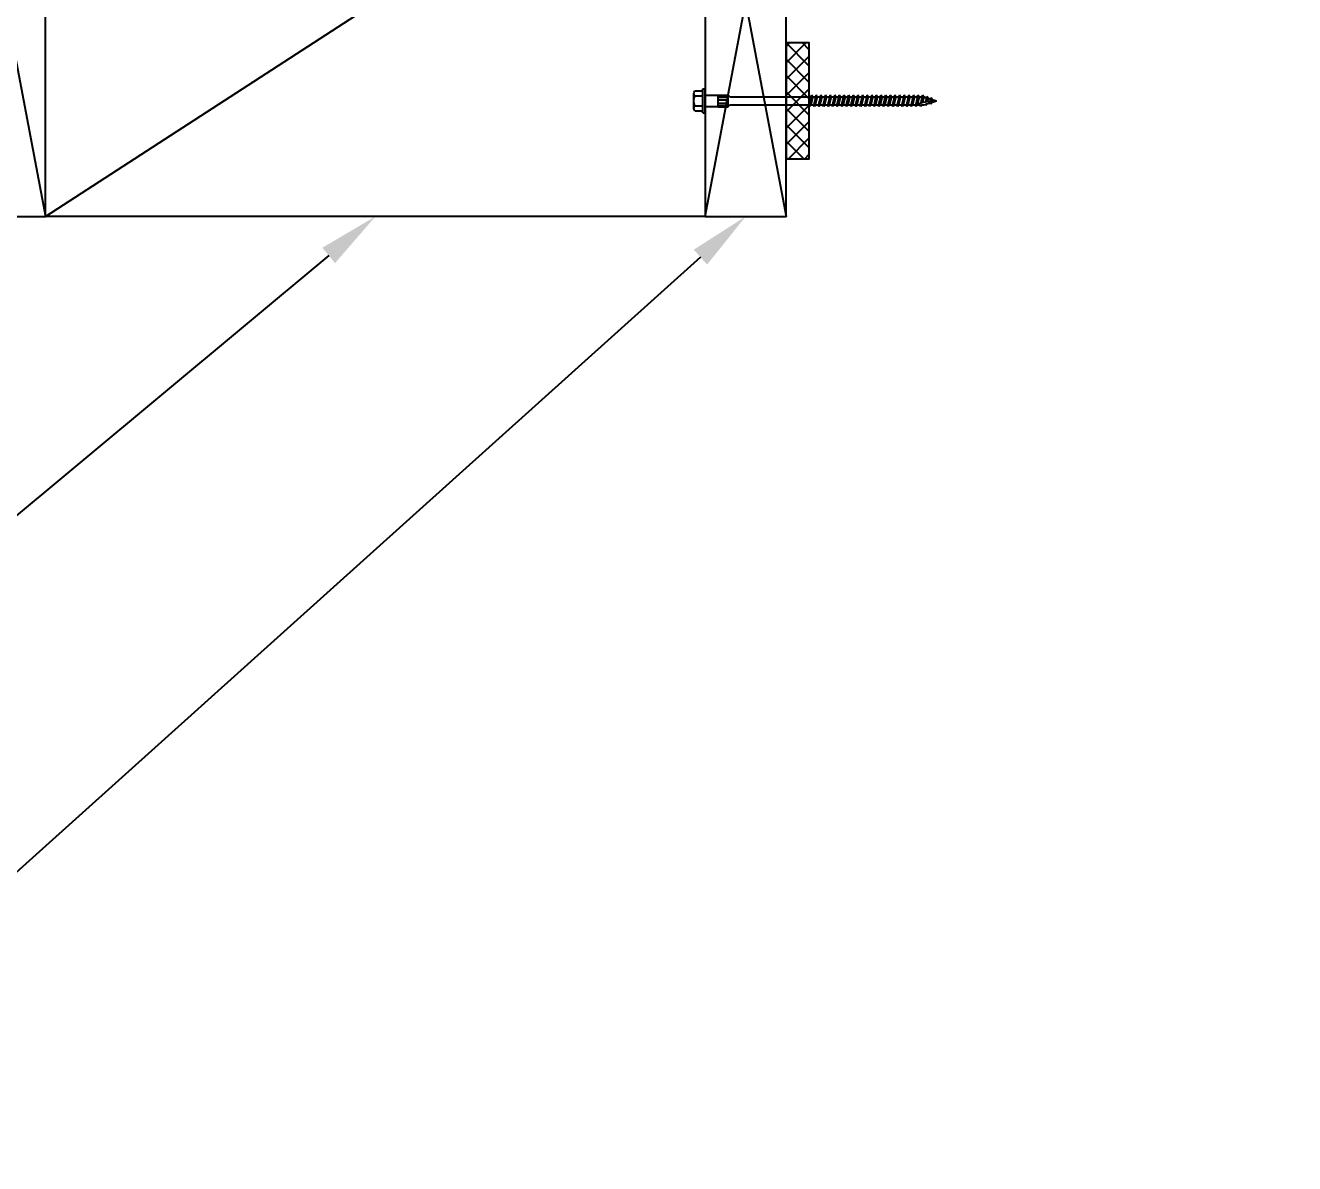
# Model space of a CAD drawing. Header units: inches. Extents: x -2661 to 42767, y -1222 to 9099.
# Drawn here: x 1841.86 to 1869.29, y 1090.43 to 1115.02 of the extents above; entities that cross this region are included whole.
import ezdxf
from ezdxf import colors
from ezdxf.entities.mleader import LeaderData, LeaderLine
from ezdxf.math import Vec2, Vec3

# ---------------------------------------------------------------- set-up
doc = ezdxf.new("R2010")
doc.units = ezdxf.units.IN
doc.header["$LTSCALE"] = 12
doc.header["$MEASUREMENT"] = 0
doc.layers.get('0').update_dxf_attribs({"linetype": 'CONTINUOUS'})
for name, color, linetype in [('S-ANNO-NOTE', 4, 'CONTINUOUS'), ('S-BOLT', 2, 'CONTINUOUS'), ('S-FASTENERS', 2, 'CONTINUOUS'), ('S-SIMPSON', 2, 'CONTINUOUS'), ('S-WOOD', 3, 'CONTINUOUS')]:
    doc.layers.add(name, color=color, linetype=linetype)
doc.styles.add('Arial', font='arial.ttf', dxfattribs={"width": 0.85})

# ---------------------------------------------------------------- blocks, each defined once
blk = doc.blocks.new('*U1149')
blk.add_lwpolyline([(1.75, -9.25), (0, -9.25), (0, 0), (1.75, 0)], close=True)
at = {"layer": 'S-WOOD', "color": 2}
for p, q in [((1.75, -9.25), (0, 0)), ((1.75, 0), (0, -9.25))]:
    blk.add_line(p, q, dxfattribs=at)
blk = doc.blocks.new('*U519')
at = {"color": 0}
blk.add_line((0, 9.25), (14.25, 0), dxfattribs=at)
blk.add_lwpolyline([(0, 9.25), (0, 0), (14.25, 0), (14.25, 9.25)], close=True)
blk = doc.blocks.new('SDS.25X5-f')
at = {"layer": 'S-SIMPSON'}
for p, q in [((0.26, 0.05), (-0.26, 0.05)), ((-0.26, 0.05), (-0.26, 0)), ((0.26, 0), (-0.26, 0)), ((-0.217, 0.224), (-0.217, 0.05)), ((0.162, 0.24), (-0.162, 0.24)), ((-0.108, 0.224), (-0.108, 0.05)), ((0.108, 0.224), (0.108, 0.05)), ((0.217, 0.224), (0.217, 0.05)), ((0.26, 0.05), (0.26, 0)), ((-0.126, -0.286), (-0.126, -0.5)), ((0.126, -0.286), (-0.126, -0.286)), ((0.128, -0.5), (-0.124, -0.5)), ((-0.087, -0.536), (-0.123, -0.5)), ((-0.087, -0.536), (-0.087, -2.291)), ((-0.082, -0.286), (-0.082, -0.5)), ((-0.019, -0.286), (-0.019, -0.5)), ((0.049, -0.286), (0.049, -0.5)), ((0.123, -0.5), (0.087, -0.536)), ((0.087, -0.532), (0.087, -2.25)), ((0.087, -0.532), (0.087, -2.25)), ((0.102, -0.286), (0.102, -0.5)), ((0.126, -0.286), (0.126, -0.5)), ((-0.087, -0.575), (-0.087, -2.291)), ((0.087, -2.182), (0.087, -2.25)), ((0.087, -2.182), (0.087, -2.25)), ((-0.087, -2.225), (-0.087, -2.291)), ((-0.087, -2.225), (-0.087, -2.291)), ((-0.087, -2.225), (-0.087, -2.291))]:
    blk.add_line(p, q, dxfattribs=at)
at = {"layer": 'S-SIMPSON', "color": 1}
for p, q in [((-0.123, -2.3), (0.087, -2.25)), ((-0.123, -2.3), (0.087, -2.25)), ((-0.123, -2.3), (0.087, -2.25)), ((0.123, -2.256), (-0.123, -2.3)), ((0.123, -2.256), (-0.123, -2.3)), ((0.123, -2.256), (-0.123, -2.3)), ((-0.087, -2.325), (-0.123, -2.3)), ((-0.087, -2.325), (-0.123, -2.3)), ((-0.087, -2.325), (-0.123, -2.3)), ((-0.123, -2.4), (0.087, -2.35)), ((-0.123, -2.4), (0.087, -2.35)), ((-0.123, -2.4), (0.087, -2.35)), ((-0.123, -2.4), (0.087, -2.35)), ((0.123, -2.356), (-0.123, -2.4)), ((0.123, -2.356), (-0.123, -2.4)), ((0.123, -2.356), (-0.123, -2.4)), ((0.123, -2.356), (-0.123, -2.4)), ((-0.087, -2.425), (-0.123, -2.4)), ((-0.087, -2.425), (-0.123, -2.4)), ((-0.087, -2.425), (-0.123, -2.4)), ((-0.087, -2.425), (-0.123, -2.4)), ((-0.087, -2.425), (-0.123, -2.4)), ((-0.123, -2.5), (0.087, -2.45)), ((-0.123, -2.5), (0.087, -2.45)), ((-0.123, -2.5), (0.087, -2.45)), ((-0.123, -2.5), (0.087, -2.45)), ((-0.123, -2.5), (0.087, -2.45)), ((-0.123, -2.5), (0.087, -2.45)), ((-0.123, -2.5), (0.087, -2.45)), ((-0.123, -2.5), (0.087, -2.45)), ((0.123, -2.456), (-0.123, -2.5)), ((0.123, -2.456), (-0.123, -2.5)), ((0.123, -2.456), (-0.123, -2.5)), ((0.123, -2.456), (-0.123, -2.5)), ((0.123, -2.456), (-0.123, -2.5)), ((0.123, -2.456), (-0.123, -2.5)), ((0.123, -2.456), (-0.123, -2.5)), ((0.123, -2.456), (-0.123, -2.5)), ((0.123, -2.456), (-0.123, -2.5)), ((-0.087, -2.325), (0.087, -2.282)), ((-0.087, -2.325), (0.087, -2.282)), ((-0.087, -2.325), (0.087, -2.282)), ((-0.087, -2.325), (-0.087, -2.391)), ((-0.087, -2.325), (-0.087, -2.391)), ((-0.087, -2.325), (-0.087, -2.391)), ((-0.087, -2.325), (-0.087, -2.391)), ((-0.087, -2.325), (-0.087, -2.391)), ((-0.087, -2.325), (-0.087, -2.391)), ((-0.087, -2.425), (0.087, -2.382)), ((-0.087, -2.425), (0.087, -2.382)), ((-0.087, -2.425), (0.087, -2.382)), ((-0.087, -2.425), (0.087, -2.382)), ((-0.087, -2.425), (0, -2.403)), ((-0.087, -2.425), (-0.087, -2.491)), ((-0.087, -2.425), (-0.087, -2.491)), ((-0.087, -2.425), (-0.087, -2.491)), ((-0.087, -2.425), (-0.087, -2.491)), ((-0.087, -2.425), (-0.087, -2.491)), ((-0.087, -2.425), (-0.087, -2.491)), ((-0.087, -2.425), (-0.087, -2.491)), ((-0.087, -2.425), (-0.087, -2.491)), ((-0.087, -2.425), (-0.087, -2.491)), ((-0.087, -2.425), (-0.087, -2.491)), ((-0.087, -2.425), (-0.087, -2.491)), ((-0.087, -2.425), (-0.087, -2.491)), ((-0.087, -2.491), (0.087, -2.45)), ((0.087, -2.25), (0.123, -2.256)), ((0.087, -2.25), (0.123, -2.256)), ((0.087, -2.25), (0.123, -2.256)), ((0.087, -2.282), (0.123, -2.256)), ((0.087, -2.282), (0.123, -2.256)), ((0.087, -2.282), (0.123, -2.256)), ((0.087, -2.282), (0.087, -2.35)), ((0.087, -2.282), (0.087, -2.35)), ((0.087, -2.282), (0.087, -2.35)), ((0.087, -2.282), (0.087, -2.35)), ((0.087, -2.282), (0.087, -2.35)), ((0.087, -2.282), (0.087, -2.35)), ((0.087, -2.35), (0.123, -2.356)), ((0.087, -2.35), (0.123, -2.356)), ((0.087, -2.35), (0.123, -2.356)), ((0.087, -2.35), (0.123, -2.356)), ((0.087, -2.382), (0.123, -2.356)), ((0.087, -2.382), (0.123, -2.356)), ((0.087, -2.382), (0.123, -2.356)), ((0.087, -2.382), (0.123, -2.356)), ((0.087, -2.382), (0.087, -2.45)), ((0.087, -2.382), (0.087, -2.45)), ((0.087, -2.382), (0.087, -2.45)), ((0.087, -2.382), (0.087, -2.45)), ((0.087, -2.382), (0.087, -2.45)), ((0.087, -2.382), (0.087, -2.45)), ((0.087, -2.382), (0.087, -2.45)), ((0.087, -2.382), (0.087, -2.45)), ((0.087, -2.382), (0.087, -2.45)), ((0.087, -2.382), (0.087, -2.45)), ((0.087, -2.45), (0.123, -2.456)), ((0.087, -2.45), (0.123, -2.456)), ((0.087, -2.45), (0.123, -2.456)), ((0.087, -2.45), (0.123, -2.456)), ((0.087, -2.45), (0.123, -2.456)), ((0.087, -2.45), (0.123, -2.456)), ((0.087, -2.45), (0.123, -2.456)), ((0.087, -2.45), (0.123, -2.456)), ((0.087, -2.45), (0.123, -2.456)), ((0.087, -2.482), (0.123, -2.456)), ((0.087, -2.482), (0.123, -2.456)), ((0.087, -2.482), (0.123, -2.456)), ((0.087, -2.482), (0.123, -2.456)), ((0.087, -2.482), (0.123, -2.456)), ((0.087, -2.482), (0.123, -2.456)), ((0.087, -2.482), (0.123, -2.456)), ((0.087, -2.482), (0.123, -2.456)), ((0.087, -2.482), (0.123, -2.456)), ((-0.087, -2.525), (-0.123, -2.5)), ((-0.087, -2.525), (-0.123, -2.5)), ((-0.087, -2.525), (-0.123, -2.5)), ((-0.087, -2.525), (-0.123, -2.5)), ((-0.087, -2.525), (-0.123, -2.5)), ((-0.087, -2.525), (-0.123, -2.5)), ((-0.087, -2.525), (-0.123, -2.5)), ((-0.087, -2.525), (-0.123, -2.5)), ((-0.087, -2.525), (-0.123, -2.5)), ((-0.087, -2.525), (-0.123, -2.5)), ((-0.087, -2.525), (-0.123, -2.5)), ((-0.087, -2.525), (-0.123, -2.5)), ((-0.087, -2.525), (-0.123, -2.5)), ((-0.123, -2.6), (0.087, -2.55)), ((-0.123, -2.6), (0.087, -2.55)), ((-0.123, -2.6), (0.087, -2.55)), ((-0.123, -2.6), (0.087, -2.55)), ((-0.123, -2.6), (0.087, -2.55)), ((-0.123, -2.6), (0.087, -2.55)), ((-0.123, -2.6), (0.087, -2.55)), ((-0.123, -2.6), (0.087, -2.55)), ((-0.123, -2.6), (0.087, -2.55)), ((0.123, -2.556), (-0.123, -2.6)), ((0.123, -2.556), (-0.123, -2.6)), ((0.123, -2.556), (-0.123, -2.6)), ((0.123, -2.556), (-0.123, -2.6)), ((0.123, -2.556), (-0.123, -2.6)), ((0.123, -2.556), (-0.123, -2.6)), ((0.123, -2.556), (-0.123, -2.6)), ((0.123, -2.556), (-0.123, -2.6)), ((0.123, -2.556), (-0.123, -2.6)), ((-0.087, -2.625), (-0.123, -2.6)), ((-0.087, -2.625), (-0.123, -2.6)), ((-0.087, -2.625), (-0.123, -2.6)), ((-0.087, -2.625), (-0.123, -2.6)), ((-0.087, -2.625), (-0.123, -2.6)), ((-0.087, -2.625), (-0.123, -2.6)), ((-0.087, -2.625), (-0.123, -2.6)), ((-0.087, -2.625), (-0.123, -2.6)), ((-0.087, -2.625), (-0.123, -2.6)), ((-0.123, -2.7), (0.087, -2.65)), ((-0.123, -2.7), (0.087, -2.65)), ((-0.123, -2.7), (0.087, -2.65)), ((-0.123, -2.7), (0.087, -2.65)), ((-0.123, -2.7), (0.087, -2.65)), ((-0.123, -2.7), (0.087, -2.65)), ((-0.123, -2.7), (0.087, -2.65)), ((-0.123, -2.7), (0.087, -2.65)), ((-0.123, -2.7), (0.087, -2.65)), ((-0.123, -2.7), (0.087, -2.65)), ((-0.123, -2.7), (0.087, -2.65)), ((0.123, -2.656), (-0.123, -2.7)), ((0.123, -2.656), (-0.123, -2.7)), ((0.123, -2.656), (-0.123, -2.7)), ((0.123, -2.656), (-0.123, -2.7)), ((0.123, -2.656), (-0.123, -2.7)), ((0.123, -2.656), (-0.123, -2.7)), ((0.123, -2.656), (-0.123, -2.7)), ((0.123, -2.656), (-0.123, -2.7)), ((0.123, -2.656), (-0.123, -2.7)), ((0.123, -2.656), (-0.123, -2.7)), ((0.123, -2.656), (-0.123, -2.7)), ((-0.087, -2.725), (-0.123, -2.7)), ((-0.087, -2.725), (-0.123, -2.7)), ((-0.087, -2.725), (-0.123, -2.7)), ((-0.087, -2.725), (-0.123, -2.7)), ((-0.087, -2.725), (-0.123, -2.7)), ((-0.087, -2.725), (-0.123, -2.7)), ((-0.087, -2.725), (-0.123, -2.7)), ((-0.087, -2.725), (-0.123, -2.7)), ((-0.087, -2.725), (-0.123, -2.7)), ((-0.087, -2.725), (-0.123, -2.7)), ((-0.087, -2.725), (-0.123, -2.7)), ((-0.087, -2.725), (-0.123, -2.7)), ((-0.087, -2.725), (-0.123, -2.7)), ((-0.087, -2.525), (0.087, -2.482)), ((-0.087, -2.525), (0.087, -2.482)), ((-0.087, -2.525), (0.087, -2.482)), ((-0.087, -2.525), (0.087, -2.482)), ((-0.087, -2.525), (0.087, -2.482)), ((-0.087, -2.525), (0.087, -2.482)), ((-0.087, -2.525), (0.087, -2.482)), ((-0.087, -2.525), (0.087, -2.482)), ((-0.087, -2.525), (0.087, -2.482)), ((-0.087, -2.525), (0.013, -2.5)), ((-0.087, -2.525), (0.013, -2.5)), ((-0.087, -2.525), (0.013, -2.5)), ((-0.087, -2.525), (0, -2.503)), ((-0.087, -2.525), (-0.087, -2.591)), ((-0.087, -2.525), (-0.087, -2.591)), ((-0.087, -2.525), (-0.087, -2.591)), ((-0.087, -2.525), (-0.087, -2.591)), ((-0.087, -2.525), (-0.087, -2.591)), ((-0.087, -2.525), (-0.087, -2.591)), ((-0.087, -2.525), (-0.087, -2.591)), ((-0.087, -2.525), (-0.087, -2.591)), ((-0.087, -2.525), (-0.087, -2.591)), ((-0.087, -2.525), (-0.087, -2.591)), ((-0.087, -2.525), (-0.087, -2.591)), ((-0.087, -2.625), (0.087, -2.582)), ((-0.087, -2.625), (0.087, -2.582)), ((-0.087, -2.625), (0.087, -2.582)), ((-0.087, -2.625), (0.087, -2.582)), ((-0.087, -2.625), (0.087, -2.582)), ((-0.087, -2.625), (0.087, -2.582)), ((-0.087, -2.625), (0.087, -2.582)), ((-0.087, -2.625), (0.087, -2.582)), ((-0.087, -2.625), (0.087, -2.582)), ((-0.087, -2.625), (-0.087, -2.691)), ((-0.087, -2.625), (-0.087, -2.691)), ((-0.087, -2.625), (-0.087, -2.691)), ((-0.087, -2.625), (-0.087, -2.691)), ((-0.087, -2.625), (-0.087, -2.691)), ((-0.087, -2.625), (-0.087, -2.691)), ((-0.087, -2.625), (-0.087, -2.691)), ((-0.087, -2.625), (-0.087, -2.691)), ((-0.087, -2.625), (-0.087, -2.691)), ((-0.087, -2.625), (-0.087, -2.691)), ((-0.087, -2.625), (-0.087, -2.691)), ((-0.087, -2.725), (0.087, -2.682)), ((-0.087, -2.725), (0.087, -2.682)), ((-0.087, -2.725), (0.087, -2.682)), ((-0.087, -2.725), (0.087, -2.682)), ((-0.087, -2.725), (0.087, -2.682)), ((-0.087, -2.725), (0.087, -2.682)), ((-0.087, -2.725), (0.087, -2.682)), ((-0.087, -2.725), (0.087, -2.682)), ((-0.087, -2.725), (0.087, -2.682)), ((-0.087, -2.725), (0.087, -2.682)), ((-0.087, -2.725), (0.087, -2.682)), ((-0.087, -2.725), (0, -2.703)), ((-0.087, -2.725), (0, -2.703)), ((-0.087, -2.725), (-0.087, -2.791)), ((-0.087, -2.725), (-0.087, -2.791)), ((-0.087, -2.725), (-0.087, -2.791)), ((-0.087, -2.725), (-0.087, -2.791)), ((-0.087, -2.725), (-0.087, -2.791)), ((-0.087, -2.725), (-0.087, -2.791)), ((-0.087, -2.725), (-0.087, -2.791)), ((-0.087, -2.725), (-0.087, -2.791)), ((-0.087, -2.725), (-0.087, -2.791)), ((-0.087, -2.725), (-0.087, -2.791)), ((0.087, -2.482), (0.087, -2.55)), ((0.087, -2.482), (0.087, -2.55)), ((0.087, -2.482), (0.087, -2.55)), ((0.087, -2.482), (0.087, -2.55)), ((0.087, -2.482), (0.087, -2.55)), ((0.087, -2.482), (0.087, -2.55)), ((0.087, -2.482), (0.087, -2.55)), ((0.087, -2.482), (0.087, -2.55)), ((0.087, -2.482), (0.087, -2.55)), ((0.087, -2.482), (0.087, -2.55)), ((0.087, -2.482), (0.087, -2.55)), ((0.087, -2.482), (0.087, -2.55)), ((0.087, -2.482), (0.087, -2.55)), ((0.087, -2.55), (0.123, -2.556)), ((0.087, -2.55), (0.123, -2.556)), ((0.087, -2.55), (0.123, -2.556)), ((0.087, -2.55), (0.123, -2.556)), ((0.087, -2.55), (0.123, -2.556)), ((0.087, -2.55), (0.123, -2.556)), ((0.087, -2.55), (0.123, -2.556)), ((0.087, -2.55), (0.123, -2.556)), ((0.087, -2.55), (0.123, -2.556)), ((0.087, -2.582), (0.123, -2.556)), ((0.087, -2.582), (0.123, -2.556)), ((0.087, -2.582), (0.123, -2.556)), ((0.087, -2.582), (0.123, -2.556)), ((0.087, -2.582), (0.123, -2.556)), ((0.087, -2.582), (0.123, -2.556)), ((0.087, -2.582), (0.123, -2.556)), ((0.087, -2.582), (0.123, -2.556)), ((0.087, -2.582), (0.123, -2.556)), ((0.087, -2.582), (0.087, -2.65)), ((0.087, -2.582), (0.087, -2.65)), ((0.087, -2.582), (0.087, -2.65)), ((0.087, -2.582), (0.087, -2.65)), ((0.087, -2.582), (0.087, -2.65)), ((0.087, -2.582), (0.087, -2.65)), ((0.087, -2.582), (0.087, -2.65)), ((0.087, -2.582), (0.087, -2.65)), ((0.087, -2.582), (0.087, -2.65)), ((0.087, -2.582), (0.087, -2.65)), ((0.087, -2.582), (0.087, -2.65)), ((0.087, -2.65), (0.123, -2.656)), ((0.087, -2.65), (0.123, -2.656)), ((0.087, -2.65), (0.123, -2.656)), ((0.087, -2.65), (0.123, -2.656)), ((0.087, -2.65), (0.123, -2.656)), ((0.087, -2.65), (0.123, -2.656)), ((0.087, -2.65), (0.123, -2.656)), ((0.087, -2.65), (0.123, -2.656)), ((0.087, -2.65), (0.123, -2.656)), ((0.087, -2.65), (0.123, -2.656)), ((0.087, -2.65), (0.123, -2.656)), ((0.087, -2.682), (0.123, -2.656)), ((0.087, -2.682), (0.123, -2.656)), ((0.087, -2.682), (0.123, -2.656)), ((0.087, -2.682), (0.123, -2.656)), ((0.087, -2.682), (0.123, -2.656)), ((0.087, -2.682), (0.123, -2.656)), ((0.087, -2.682), (0.123, -2.656)), ((0.087, -2.682), (0.123, -2.656)), ((0.087, -2.682), (0.123, -2.656)), ((0.087, -2.682), (0.123, -2.656)), ((0.087, -2.682), (0.123, -2.656)), ((0.087, -2.682), (0.087, -2.75)), ((0.087, -2.682), (0.087, -2.75)), ((0.087, -2.682), (0.087, -2.75)), ((0.087, -2.682), (0.087, -2.75)), ((0.087, -2.682), (0.087, -2.75)), ((0.087, -2.682), (0.087, -2.75)), ((0.087, -2.682), (0.087, -2.75)), ((0.087, -2.682), (0.087, -2.75)), ((-0.123, -2.8), (0.087, -2.75)), ((-0.123, -2.8), (0.087, -2.75)), ((-0.123, -2.8), (0.087, -2.75)), ((-0.123, -2.8), (0.087, -2.75)), ((-0.123, -2.8), (0.087, -2.75)), ((-0.123, -2.8), (0.087, -2.75)), ((-0.123, -2.8), (0.087, -2.75)), ((-0.123, -2.8), (0.087, -2.75)), ((0.123, -2.756), (-0.123, -2.8)), ((0.123, -2.756), (-0.123, -2.8)), ((0.123, -2.756), (-0.123, -2.8)), ((0.123, -2.756), (-0.123, -2.8)), ((0.123, -2.756), (-0.123, -2.8)), ((0.123, -2.756), (-0.123, -2.8)), ((0.123, -2.756), (-0.123, -2.8)), ((0.123, -2.756), (-0.123, -2.8)), ((0.123, -2.756), (-0.123, -2.8)), ((-0.087, -2.825), (-0.123, -2.8)), ((-0.087, -2.825), (-0.123, -2.8)), ((-0.087, -2.825), (-0.123, -2.8)), ((-0.087, -2.825), (-0.123, -2.8)), ((-0.087, -2.825), (-0.123, -2.8)), ((-0.087, -2.825), (-0.123, -2.8)), ((-0.087, -2.825), (-0.123, -2.8)), ((-0.087, -2.825), (-0.123, -2.8)), ((-0.087, -2.825), (-0.123, -2.8)), ((-0.087, -2.825), (-0.123, -2.8)), ((-0.123, -2.9), (0.087, -2.85)), ((-0.123, -2.9), (0.087, -2.85)), ((-0.123, -2.9), (0.087, -2.85)), ((-0.123, -2.9), (0.087, -2.85)), ((-0.123, -2.9), (0.087, -2.85)), ((-0.123, -2.9), (0.087, -2.85)), ((0.123, -2.856), (-0.123, -2.9)), ((0.123, -2.856), (-0.123, -2.9)), ((0.123, -2.856), (-0.123, -2.9)), ((0.123, -2.856), (-0.123, -2.9)), ((0.123, -2.856), (-0.123, -2.9)), ((0.123, -2.856), (-0.123, -2.9)), ((-0.087, -2.925), (-0.123, -2.9)), ((-0.087, -2.925), (-0.123, -2.9)), ((-0.087, -2.925), (-0.123, -2.9)), ((-0.087, -2.925), (-0.123, -2.9)), ((-0.087, -2.925), (-0.123, -2.9)), ((-0.087, -2.925), (-0.123, -2.9)), ((-0.123, -3), (0.087, -2.95)), ((-0.123, -3), (0.087, -2.95)), ((-0.123, -3), (0.087, -2.95)), ((-0.123, -3), (0.087, -2.95)), ((-0.123, -3), (0.087, -2.95)), ((-0.123, -3), (0.087, -2.95)), ((-0.123, -3), (0.087, -2.95)), ((0.123, -2.956), (-0.123, -3)), ((0.123, -2.956), (-0.123, -3)), ((0.123, -2.956), (-0.123, -3)), ((0.123, -2.956), (-0.123, -3)), ((0.123, -2.956), (-0.123, -3)), ((0.123, -2.956), (-0.123, -3)), ((0.123, -2.956), (-0.123, -3)), ((-0.087, -3.025), (-0.123, -3)), ((-0.087, -3.025), (-0.123, -3)), ((-0.087, -3.025), (-0.123, -3)), ((-0.087, -3.025), (-0.123, -3)), ((-0.087, -3.025), (-0.123, -3)), ((-0.087, -3.025), (-0.123, -3)), ((-0.087, -3.025), (-0.123, -3)), ((-0.087, -3.025), (-0.123, -3)), ((-0.087, -2.791), (0.087, -2.75)), ((-0.087, -2.825), (0.087, -2.782)), ((-0.087, -2.825), (0.087, -2.782)), ((-0.087, -2.825), (0.087, -2.782)), ((-0.087, -2.825), (0.087, -2.782)), ((-0.087, -2.825), (0.087, -2.782)), ((-0.087, -2.825), (0.087, -2.782)), ((-0.087, -2.825), (0.087, -2.782)), ((-0.087, -2.825), (0.087, -2.782)), ((-0.087, -2.825), (0.087, -2.782)), ((-0.087, -2.825), (0, -2.803)), ((-0.087, -2.825), (-0.087, -2.891)), ((-0.087, -2.825), (-0.087, -2.891)), ((-0.087, -2.825), (-0.087, -2.891)), ((-0.087, -2.825), (-0.087, -2.891)), ((-0.087, -2.825), (-0.087, -2.891)), ((-0.087, -2.825), (-0.087, -2.891)), ((-0.087, -2.825), (-0.087, -2.891)), ((-0.087, -2.825), (-0.087, -2.891)), ((-0.087, -2.925), (0.087, -2.882)), ((-0.087, -2.925), (0.087, -2.882)), ((-0.087, -2.925), (0.087, -2.882)), ((-0.087, -2.925), (0.087, -2.882)), ((-0.087, -2.925), (0.087, -2.882)), ((-0.087, -2.925), (0.087, -2.882)), ((-0.087, -2.925), (-0.087, -2.991)), ((-0.087, -2.925), (-0.087, -2.991)), ((-0.087, -2.925), (-0.087, -2.991)), ((-0.087, -2.925), (-0.087, -2.991)), ((-0.087, -2.925), (-0.087, -2.991)), ((-0.087, -2.925), (-0.087, -2.991)), ((-0.087, -2.925), (-0.087, -2.991)), ((-0.087, -3.025), (0.087, -2.982)), ((-0.087, -3.025), (0.087, -2.982)), ((-0.087, -3.025), (0.087, -2.982)), ((-0.087, -3.025), (0.087, -2.982)), ((-0.087, -3.025), (0.087, -2.982)), ((-0.087, -3.025), (0.087, -2.982)), ((-0.087, -3.025), (0.087, -2.982)), ((-0.087, -3.025), (0, -3.003)), ((0.087, -2.75), (0.123, -2.756)), ((0.087, -2.75), (0.123, -2.756)), ((0.087, -2.75), (0.123, -2.756)), ((0.087, -2.75), (0.123, -2.756)), ((0.087, -2.75), (0.123, -2.756)), ((0.087, -2.75), (0.123, -2.756)), ((0.087, -2.75), (0.123, -2.756)), ((0.087, -2.75), (0.123, -2.756)), ((0.087, -2.75), (0.123, -2.756)), ((0.087, -2.782), (0.123, -2.756)), ((0.087, -2.782), (0.123, -2.756)), ((0.087, -2.782), (0.123, -2.756)), ((0.087, -2.782), (0.123, -2.756)), ((0.087, -2.782), (0.123, -2.756)), ((0.087, -2.782), (0.123, -2.756)), ((0.087, -2.782), (0.123, -2.756)), ((0.087, -2.782), (0.123, -2.756)), ((0.087, -2.782), (0.123, -2.756)), ((0.087, -2.782), (0.087, -2.85)), ((0.087, -2.782), (0.087, -2.85)), ((0.087, -2.782), (0.087, -2.85)), ((0.087, -2.782), (0.087, -2.85)), ((0.087, -2.782), (0.087, -2.85)), ((0.087, -2.782), (0.087, -2.85)), ((0.087, -2.782), (0.087, -2.85)), ((0.087, -2.782), (0.087, -2.85)), ((0.087, -2.782), (0.087, -2.85)), ((0.087, -2.85), (0.123, -2.856)), ((0.087, -2.85), (0.123, -2.856)), ((0.087, -2.85), (0.123, -2.856)), ((0.087, -2.85), (0.123, -2.856)), ((0.087, -2.85), (0.123, -2.856)), ((0.087, -2.85), (0.123, -2.856)), ((0.087, -2.882), (0.123, -2.856)), ((0.087, -2.882), (0.123, -2.856)), ((0.087, -2.882), (0.123, -2.856)), ((0.087, -2.882), (0.123, -2.856)), ((0.087, -2.882), (0.123, -2.856)), ((0.087, -2.882), (0.123, -2.856)), ((0.087, -2.882), (0.087, -2.95)), ((0.087, -2.882), (0.087, -2.95)), ((0.087, -2.882), (0.087, -2.95)), ((0.087, -2.882), (0.087, -2.95)), ((0.087, -2.882), (0.087, -2.95)), ((0.087, -2.882), (0.087, -2.95)), ((0.087, -2.882), (0.087, -2.95)), ((0.087, -2.95), (0.123, -2.956)), ((0.087, -2.95), (0.123, -2.956)), ((0.087, -2.95), (0.123, -2.956)), ((0.087, -2.95), (0.123, -2.956)), ((0.087, -2.95), (0.123, -2.956)), ((0.087, -2.95), (0.123, -2.956)), ((0.087, -2.95), (0.123, -2.956)), ((0.087, -2.982), (0.123, -2.956)), ((0.087, -2.982), (0.123, -2.956)), ((0.087, -2.982), (0.123, -2.956)), ((0.087, -2.982), (0.123, -2.956)), ((0.087, -2.982), (0.123, -2.956)), ((0.087, -2.982), (0.123, -2.956)), ((0.087, -2.982), (0.123, -2.956)), ((0.087, -2.982), (0.087, -3.05)), ((0.087, -2.982), (0.087, -3.05)), ((0.087, -2.982), (0.087, -3.05)), ((0.087, -2.982), (0.087, -3.05)), ((0.087, -2.982), (0.087, -3.05)), ((0.087, -2.982), (0.087, -3.05)), ((0.087, -2.982), (0.087, -3.05)), ((0.087, -2.982), (0.087, -3.05)), ((0.087, -2.982), (0.087, -3.05)), ((0.087, -2.982), (0.087, -3.05)), ((0.087, -2.982), (0.087, -3.05)), ((0.087, -2.982), (0.087, -3.05)), ((0.087, -2.982), (0.087, -3.05)), ((0.087, -2.982), (0.087, -3.05)), ((-0.123, -3.1), (0.087, -3.05)), ((-0.123, -3.1), (0.087, -3.05)), ((-0.123, -3.1), (0.087, -3.05)), ((-0.123, -3.1), (0.087, -3.05)), ((-0.123, -3.1), (0.087, -3.05)), ((-0.123, -3.1), (0.087, -3.05)), ((0.123, -3.056), (-0.123, -3.1)), ((0.123, -3.056), (-0.123, -3.1)), ((0.123, -3.056), (-0.123, -3.1)), ((0.123, -3.056), (-0.123, -3.1)), ((0.123, -3.056), (-0.123, -3.1)), ((0.123, -3.056), (-0.123, -3.1)), ((-0.087, -3.125), (-0.123, -3.1)), ((-0.087, -3.125), (-0.123, -3.1)), ((-0.087, -3.125), (-0.123, -3.1)), ((-0.087, -3.125), (-0.123, -3.1)), ((-0.087, -3.125), (-0.123, -3.1)), ((-0.087, -3.125), (-0.123, -3.1)), ((-0.087, -3.125), (-0.123, -3.1)), ((-0.123, -3.2), (0.087, -3.15)), ((-0.123, -3.2), (0.087, -3.15)), ((-0.123, -3.2), (0.087, -3.15)), ((0.123, -3.156), (-0.123, -3.2)), ((0.123, -3.156), (-0.123, -3.2)), ((0.123, -3.156), (-0.123, -3.2)), ((-0.087, -3.225), (-0.123, -3.2)), ((-0.087, -3.225), (-0.123, -3.2)), ((-0.087, -3.225), (-0.123, -3.2)), ((-0.123, -3.3), (0.087, -3.25)), ((-0.123, -3.3), (0.087, -3.25)), ((-0.123, -3.3), (0.087, -3.25)), ((0.123, -3.256), (-0.123, -3.3)), ((0.123, -3.256), (-0.123, -3.3)), ((0.123, -3.256), (-0.123, -3.3)), ((-0.087, -3.025), (-0.087, -3.091)), ((-0.087, -3.025), (-0.087, -3.091)), ((-0.087, -3.025), (-0.087, -3.091)), ((-0.087, -3.025), (-0.087, -3.091)), ((-0.087, -3.025), (-0.087, -3.091)), ((-0.087, -3.025), (-0.087, -3.091)), ((-0.087, -3.025), (-0.087, -3.091)), ((-0.087, -3.025), (-0.087, -3.091)), ((-0.087, -3.125), (0.087, -3.082)), ((-0.087, -3.125), (0.087, -3.082)), ((-0.087, -3.125), (0.087, -3.082)), ((-0.087, -3.125), (0.087, -3.082)), ((-0.087, -3.125), (0.087, -3.082)), ((-0.087, -3.125), (0.087, -3.082)), ((-0.087, -3.125), (0, -3.103)), ((-0.087, -3.125), (-0.087, -3.191)), ((-0.087, -3.125), (-0.087, -3.191)), ((-0.087, -3.125), (-0.087, -3.191)), ((-0.087, -3.125), (-0.087, -3.191)), ((-0.087, -3.125), (-0.087, -3.191)), ((-0.087, -3.125), (-0.087, -3.191)), ((-0.087, -3.125), (-0.087, -3.191)), ((-0.087, -3.225), (0.087, -3.182)), ((-0.087, -3.225), (0.087, -3.182)), ((-0.087, -3.225), (0.087, -3.182)), ((-0.087, -3.225), (-0.087, -3.291)), ((-0.087, -3.225), (-0.087, -3.291)), ((-0.087, -3.225), (-0.087, -3.291)), ((-0.087, -3.225), (-0.087, -3.291)), ((-0.087, -3.225), (-0.087, -3.291)), ((-0.087, -3.325), (0.087, -3.282)), ((-0.087, -3.325), (0.087, -3.282)), ((-0.087, -3.325), (0.087, -3.282)), ((0.087, -3.05), (0.123, -3.056)), ((0.087, -3.05), (0.123, -3.056)), ((0.087, -3.05), (0.123, -3.056)), ((0.087, -3.05), (0.123, -3.056)), ((0.087, -3.05), (0.123, -3.056)), ((0.087, -3.05), (0.123, -3.056)), ((0.087, -3.082), (0.123, -3.056)), ((0.087, -3.082), (0.123, -3.056)), ((0.087, -3.082), (0.123, -3.056)), ((0.087, -3.082), (0.123, -3.056)), ((0.087, -3.082), (0.123, -3.056)), ((0.087, -3.082), (0.123, -3.056)), ((0.087, -3.082), (0.087, -3.15)), ((0.087, -3.082), (0.087, -3.15)), ((0.087, -3.082), (0.087, -3.15)), ((0.087, -3.082), (0.087, -3.15)), ((0.087, -3.082), (0.087, -3.15)), ((0.087, -3.082), (0.087, -3.15)), ((0.087, -3.082), (0.087, -3.15)), ((0.087, -3.15), (0.123, -3.156)), ((0.087, -3.15), (0.123, -3.156)), ((0.087, -3.15), (0.123, -3.156)), ((0.087, -3.182), (0.123, -3.156)), ((0.087, -3.182), (0.123, -3.156)), ((0.087, -3.182), (0.123, -3.156)), ((0.087, -3.182), (0.087, -3.25)), ((0.087, -3.182), (0.087, -3.25)), ((0.087, -3.182), (0.087, -3.25)), ((0.087, -3.182), (0.087, -3.25)), ((0.087, -3.182), (0.087, -3.25)), ((0.087, -3.25), (0.123, -3.256)), ((0.087, -3.25), (0.123, -3.256)), ((0.087, -3.25), (0.123, -3.256)), ((0.087, -3.282), (0.123, -3.256)), ((0.087, -3.282), (0.123, -3.256)), ((0.087, -3.282), (0.123, -3.256)), ((0.087, -3.282), (0.087, -3.35)), ((0.087, -3.282), (0.087, -3.35)), ((0.087, -3.282), (0.087, -3.35)), ((0.087, -3.282), (0.087, -3.35)), ((0.087, -3.282), (0.087, -3.35)), ((0.087, -3.282), (0.087, -3.35)), ((0.087, -3.282), (0.087, -3.35)), ((0.087, -3.282), (0.087, -3.35)), ((-0.087, -3.325), (-0.123, -3.3)), ((-0.087, -3.325), (-0.123, -3.3)), ((-0.087, -3.325), (-0.123, -3.3)), ((-0.123, -3.4), (0.087, -3.35)), ((-0.123, -3.4), (0.087, -3.35)), ((-0.123, -3.4), (0.087, -3.35)), ((-0.123, -3.4), (0.087, -3.35)), ((0.123, -3.356), (-0.123, -3.4)), ((0.123, -3.356), (-0.123, -3.4)), ((0.123, -3.356), (-0.123, -3.4)), ((0.123, -3.356), (-0.123, -3.4)), ((-0.087, -3.425), (-0.123, -3.4)), ((-0.087, -3.425), (-0.123, -3.4)), ((-0.087, -3.425), (-0.123, -3.4)), ((-0.087, -3.425), (-0.123, -3.4)), ((-0.123, -3.5), (0.087, -3.45)), ((-0.123, -3.5), (0.087, -3.45)), ((-0.123, -3.5), (0.087, -3.45)), ((-0.123, -3.5), (0.087, -3.45)), ((0.123, -3.456), (-0.123, -3.5)), ((0.123, -3.456), (-0.123, -3.5)), ((0.123, -3.456), (-0.123, -3.5)), ((0.123, -3.456), (-0.123, -3.5)), ((-0.087, -3.525), (-0.123, -3.5)), ((-0.087, -3.525), (-0.123, -3.5)), ((-0.087, -3.525), (-0.123, -3.5)), ((-0.087, -3.525), (-0.123, -3.5)), ((-0.087, -3.525), (-0.123, -3.5)), ((-0.123, -3.6), (0.087, -3.55)), ((-0.123, -3.6), (0.087, -3.55)), ((-0.123, -3.6), (0.087, -3.55)), ((-0.123, -3.6), (0.087, -3.55)), ((0.123, -3.556), (-0.123, -3.6)), ((0.123, -3.556), (-0.123, -3.6)), ((0.123, -3.556), (-0.123, -3.6)), ((0.123, -3.556), (-0.123, -3.6)), ((-0.087, -3.325), (-0.087, -3.391)), ((-0.087, -3.325), (-0.087, -3.391)), ((-0.087, -3.325), (-0.087, -3.391)), ((-0.087, -3.325), (-0.087, -3.391)), ((-0.087, -3.325), (-0.087, -3.391)), ((-0.087, -3.325), (-0.087, -3.391)), ((-0.087, -3.325), (-0.087, -3.391)), ((-0.087, -3.325), (-0.087, -3.391)), ((-0.087, -3.425), (0.087, -3.382)), ((-0.087, -3.425), (0.087, -3.382)), ((-0.087, -3.425), (0.087, -3.382)), ((-0.087, -3.425), (0.087, -3.382)), ((-0.087, -3.425), (-0.087, -3.491)), ((-0.087, -3.425), (-0.087, -3.491)), ((-0.087, -3.425), (-0.087, -3.491)), ((-0.087, -3.425), (-0.087, -3.491)), ((-0.087, -3.425), (-0.087, -3.491)), ((-0.087, -3.425), (-0.087, -3.491)), ((-0.087, -3.525), (0.087, -3.482)), ((-0.087, -3.525), (0.087, -3.482)), ((-0.087, -3.525), (0.087, -3.482)), ((-0.087, -3.525), (0.087, -3.482)), ((-0.087, -3.525), (0, -3.503)), ((-0.087, -3.525), (-0.087, -3.591)), ((-0.087, -3.525), (-0.087, -3.591)), ((-0.087, -3.525), (-0.087, -3.591)), ((-0.087, -3.525), (-0.087, -3.591)), ((-0.087, -3.525), (-0.087, -3.591)), ((-0.087, -3.525), (-0.087, -3.591)), ((-0.087, -3.525), (-0.087, -3.591)), ((0.087, -3.35), (0.123, -3.356)), ((0.087, -3.35), (0.123, -3.356)), ((0.087, -3.35), (0.123, -3.356)), ((0.087, -3.35), (0.123, -3.356)), ((0.087, -3.382), (0.123, -3.356)), ((0.087, -3.382), (0.123, -3.356)), ((0.087, -3.382), (0.123, -3.356)), ((0.087, -3.382), (0.123, -3.356)), ((0.087, -3.382), (0.087, -3.45)), ((0.087, -3.382), (0.087, -3.45)), ((0.087, -3.382), (0.087, -3.45)), ((0.087, -3.382), (0.087, -3.45)), ((0.087, -3.382), (0.087, -3.45)), ((0.087, -3.382), (0.087, -3.45)), ((0.087, -3.45), (0.123, -3.456)), ((0.087, -3.45), (0.123, -3.456)), ((0.087, -3.45), (0.123, -3.456)), ((0.087, -3.45), (0.123, -3.456)), ((0.087, -3.482), (0.123, -3.456)), ((0.087, -3.482), (0.123, -3.456)), ((0.087, -3.482), (0.123, -3.456)), ((0.087, -3.482), (0.123, -3.456)), ((0.087, -3.482), (0.087, -3.55)), ((0.087, -3.482), (0.087, -3.55)), ((0.087, -3.482), (0.087, -3.55)), ((0.087, -3.482), (0.087, -3.55)), ((0.087, -3.482), (0.087, -3.55)), ((0.087, -3.482), (0.087, -3.55)), ((0.087, -3.482), (0.087, -3.55)), ((0.087, -3.55), (0.123, -3.556)), ((0.087, -3.55), (0.123, -3.556)), ((0.087, -3.55), (0.123, -3.556)), ((0.087, -3.55), (0.123, -3.556)), ((0.087, -3.582), (0.123, -3.556)), ((0.087, -3.582), (0.123, -3.556)), ((0.087, -3.582), (0.123, -3.556)), ((0.087, -3.582), (0.123, -3.556)), ((-0.087, -3.625), (-0.123, -3.6)), ((-0.087, -3.625), (-0.123, -3.6)), ((-0.087, -3.625), (-0.123, -3.6)), ((-0.087, -3.625), (-0.123, -3.6)), ((-0.123, -3.7), (0.087, -3.65)), ((-0.123, -3.7), (0.087, -3.65)), ((-0.123, -3.7), (0.087, -3.65)), ((-0.123, -3.7), (0.087, -3.65)), ((-0.123, -3.7), (0.087, -3.65)), ((0.123, -3.656), (-0.123, -3.7)), ((0.123, -3.656), (-0.123, -3.7)), ((0.123, -3.656), (-0.123, -3.7)), ((0.123, -3.656), (-0.123, -3.7)), ((0.123, -3.656), (-0.123, -3.7)), ((-0.087, -3.725), (-0.123, -3.7)), ((-0.087, -3.725), (-0.123, -3.7)), ((-0.087, -3.725), (-0.123, -3.7)), ((-0.087, -3.725), (-0.123, -3.7)), ((-0.087, -3.725), (-0.123, -3.7)), ((-0.123, -3.8), (0.087, -3.75)), ((-0.123, -3.8), (0.087, -3.75)), ((-0.123, -3.8), (0.087, -3.75)), ((-0.123, -3.8), (0.087, -3.75)), ((0.123, -3.756), (-0.123, -3.8)), ((0.123, -3.756), (-0.123, -3.8)), ((0.123, -3.756), (-0.123, -3.8)), ((0.123, -3.756), (-0.123, -3.8)), ((-0.087, -3.825), (-0.123, -3.8)), ((-0.087, -3.825), (-0.123, -3.8)), ((-0.087, -3.825), (-0.123, -3.8)), ((-0.087, -3.825), (-0.123, -3.8)), ((-0.087, -3.625), (0.087, -3.582)), ((-0.087, -3.625), (0.087, -3.582)), ((-0.087, -3.625), (0.087, -3.582)), ((-0.087, -3.625), (0.087, -3.582)), ((-0.087, -3.625), (-0.087, -3.691)), ((-0.087, -3.625), (-0.087, -3.691)), ((-0.087, -3.625), (-0.087, -3.691)), ((-0.087, -3.625), (-0.087, -3.691)), ((-0.087, -3.625), (-0.087, -3.691)), ((-0.087, -3.625), (-0.087, -3.691)), ((-0.087, -3.625), (-0.087, -3.691)), ((-0.087, -3.725), (0.087, -3.682)), ((-0.087, -3.725), (0.087, -3.682)), ((-0.087, -3.725), (0.087, -3.682)), ((-0.087, -3.725), (0.087, -3.682)), ((-0.087, -3.725), (0.087, -3.682)), ((-0.087, -3.725), (-0.087, -3.791)), ((-0.087, -3.725), (-0.087, -3.791)), ((-0.087, -3.725), (-0.087, -3.791)), ((-0.087, -3.725), (-0.087, -3.791)), ((-0.087, -3.825), (0.087, -3.782)), ((-0.087, -3.825), (0.087, -3.782)), ((-0.087, -3.825), (0.087, -3.782)), ((-0.087, -3.825), (0.087, -3.782)), ((-0.087, -3.825), (-0.087, -3.891)), ((-0.087, -3.825), (-0.087, -3.891)), ((-0.087, -3.825), (-0.087, -3.891)), ((-0.087, -3.825), (-0.087, -3.891)), ((-0.087, -3.825), (-0.087, -3.891)), ((-0.087, -3.825), (-0.087, -3.891)), ((0.087, -3.582), (0.087, -3.65)), ((0.087, -3.582), (0.087, -3.65)), ((0.087, -3.582), (0.087, -3.65)), ((0.087, -3.582), (0.087, -3.65)), ((0.087, -3.582), (0.087, -3.65)), ((0.087, -3.582), (0.087, -3.65)), ((0.087, -3.582), (0.087, -3.65)), ((0.087, -3.65), (0.123, -3.656)), ((0.087, -3.65), (0.123, -3.656)), ((0.087, -3.65), (0.123, -3.656)), ((0.087, -3.65), (0.123, -3.656)), ((0.087, -3.65), (0.123, -3.656)), ((0.087, -3.682), (0.123, -3.656)), ((0.087, -3.682), (0.123, -3.656)), ((0.087, -3.682), (0.123, -3.656)), ((0.087, -3.682), (0.123, -3.656)), ((0.087, -3.682), (0.123, -3.656)), ((0.087, -3.682), (0.087, -3.75)), ((0.087, -3.682), (0.087, -3.75)), ((0.087, -3.682), (0.087, -3.75)), ((0.087, -3.682), (0.087, -3.75)), ((0.087, -3.75), (0.123, -3.756)), ((0.087, -3.75), (0.123, -3.756)), ((0.087, -3.75), (0.123, -3.756)), ((0.087, -3.75), (0.123, -3.756)), ((0.087, -3.782), (0.123, -3.756)), ((0.087, -3.782), (0.123, -3.756)), ((0.087, -3.782), (0.123, -3.756)), ((0.087, -3.782), (0.123, -3.756)), ((0.087, -3.782), (0.087, -3.85)), ((0.087, -3.782), (0.087, -3.85)), ((0.087, -3.782), (0.087, -3.85)), ((0.087, -3.782), (0.087, -3.85)), ((0.087, -3.782), (0.087, -3.85)), ((0.087, -3.782), (0.087, -3.85)), ((-0.123, -3.9), (0.087, -3.85)), ((-0.123, -3.9), (0.087, -3.85)), ((-0.123, -3.9), (0.087, -3.85)), ((-0.123, -3.9), (0.087, -3.85)), ((0.123, -3.856), (-0.123, -3.9)), ((0.123, -3.856), (-0.123, -3.9)), ((0.123, -3.856), (-0.123, -3.9)), ((0.123, -3.856), (-0.123, -3.9)), ((-0.087, -3.925), (-0.123, -3.9)), ((-0.087, -3.925), (-0.123, -3.9)), ((-0.087, -3.925), (-0.123, -3.9)), ((-0.087, -3.925), (-0.123, -3.9)), ((-0.123, -4), (0.087, -3.95)), ((-0.123, -4), (0.087, -3.95)), ((-0.123, -4), (0.087, -3.95)), ((-0.123, -4), (0.087, -3.95)), ((0.123, -3.956), (-0.123, -4)), ((0.123, -3.956), (-0.123, -4)), ((0.123, -3.956), (-0.123, -4)), ((0.123, -3.956), (-0.123, -4)), ((-0.087, -4.025), (-0.123, -4)), ((-0.087, -4.025), (-0.123, -4)), ((-0.087, -4.025), (-0.123, -4)), ((-0.087, -4.025), (-0.123, -4)), ((-0.123, -4.1), (0.087, -4.05)), ((-0.123, -4.1), (0.087, -4.05)), ((0.123, -4.056), (-0.123, -4.1)), ((0.123, -4.056), (-0.123, -4.1)), ((-0.087, -4.125), (-0.123, -4.1)), ((-0.087, -4.125), (-0.123, -4.1)), ((-0.087, -3.925), (0.087, -3.882)), ((-0.087, -3.925), (0.087, -3.882)), ((-0.087, -3.925), (0.087, -3.882)), ((-0.087, -3.925), (0.087, -3.882)), ((-0.087, -3.925), (-0.087, -3.991)), ((-0.087, -3.925), (-0.087, -3.991)), ((-0.087, -3.925), (-0.087, -3.991)), ((-0.087, -3.925), (-0.087, -3.991)), ((-0.087, -4.025), (0.087, -3.982)), ((-0.087, -4.025), (0.087, -3.982)), ((-0.087, -4.025), (0.087, -3.982)), ((-0.087, -4.025), (0.087, -3.982)), ((-0.087, -4.025), (-0.087, -4.091)), ((-0.087, -4.125), (0.087, -4.082)), ((-0.087, -4.125), (0.087, -4.082)), ((0.087, -3.85), (0.123, -3.856)), ((0.087, -3.85), (0.123, -3.856)), ((0.087, -3.85), (0.123, -3.856)), ((0.087, -3.85), (0.123, -3.856)), ((0.087, -3.882), (0.123, -3.856)), ((0.087, -3.882), (0.123, -3.856)), ((0.087, -3.882), (0.123, -3.856)), ((0.087, -3.882), (0.123, -3.856)), ((0.087, -3.882), (0.087, -3.95)), ((0.087, -3.882), (0.087, -3.95)), ((0.087, -3.882), (0.087, -3.95)), ((0.087, -3.882), (0.087, -3.95)), ((0.087, -3.95), (0.123, -3.956)), ((0.087, -3.95), (0.123, -3.956)), ((0.087, -3.95), (0.123, -3.956)), ((0.087, -3.95), (0.123, -3.956)), ((0.087, -3.982), (0.123, -3.956)), ((0.087, -3.982), (0.123, -3.956)), ((0.087, -3.982), (0.123, -3.956)), ((0.087, -3.982), (0.123, -3.956)), ((0.087, -3.982), (0.087, -4.05)), ((0.087, -4.05), (0.123, -4.056)), ((0.087, -4.05), (0.123, -4.056)), ((0.087, -4.082), (0.123, -4.056)), ((0.087, -4.082), (0.123, -4.056)), ((0.087, -4.082), (0.087, -4.15)), ((0.087, -4.082), (0.087, -4.15)), ((-0.123, -4.2), (0.087, -4.15)), ((-0.123, -4.2), (0.087, -4.15)), ((0.123, -4.156), (-0.123, -4.2)), ((0.123, -4.156), (-0.123, -4.2)), ((-0.087, -4.225), (-0.123, -4.2)), ((-0.087, -4.225), (-0.123, -4.2)), ((-0.123, -4.3), (0.087, -4.25)), ((0.123, -4.256), (-0.123, -4.3)), ((-0.087, -4.325), (-0.123, -4.3)), ((-0.123, -4.4), (0.087, -4.35)), ((0.123, -4.356), (-0.123, -4.4)), ((-0.087, -4.125), (-0.087, -4.191)), ((-0.087, -4.125), (-0.087, -4.191)), ((-0.087, -4.225), (0.087, -4.182)), ((-0.087, -4.225), (0.087, -4.182)), ((-0.087, -4.225), (-0.087, -4.291)), ((-0.087, -4.325), (0.087, -4.282)), ((-0.087, -4.325), (-0.087, -4.391)), ((-0.087, -4.425), (0.087, -4.382)), ((0.087, -4.15), (0.123, -4.156)), ((0.087, -4.15), (0.123, -4.156)), ((0.087, -4.182), (0.123, -4.156)), ((0.087, -4.182), (0.123, -4.156)), ((0.087, -4.182), (0.087, -4.25)), ((0.087, -4.25), (0.123, -4.256)), ((0.087, -4.282), (0.123, -4.256)), ((0.087, -4.282), (0.087, -4.35)), ((0.087, -4.35), (0.123, -4.356)), ((0.087, -4.382), (0.123, -4.356)), ((0.087, -4.382), (0.087, -4.45)), ((-0.087, -4.425), (-0.123, -4.4)), ((-0.123, -4.5), (0.087, -4.45)), ((0.123, -4.456), (-0.123, -4.5)), ((-0.087, -4.525), (-0.123, -4.5)), ((-0.123, -4.6), (0.079, -4.552)), ((0.074, -4.565), (-0.123, -4.6)), ((-0.087, -4.625), (-0.123, -4.6)), ((-0.123, -4.7), (0.042, -4.661)), ((-0.087, -4.425), (-0.087, -4.491)), ((-0.087, -4.525), (0.087, -4.482)), ((-0.087, -4.525), (-0.087, -4.591)), ((-0.087, -4.625), (0.066, -4.587)), ((-0.087, -4.625), (-0.087, -4.691)), ((0.087, -4.45), (0.123, -4.456)), ((0.087, -4.482), (0.123, -4.456)), ((0.087, -4.482), (0.087, -4.55)), ((0.087, -4.55), (0.123, -4.556)), ((0.087, -4.582), (0.123, -4.556)), ((0.087, -4.582), (0.087, -4.65)), ((0.087, -4.65), (0.123, -4.656)), ((0.087, -4.682), (0.123, -4.656)), ((0.04, -4.671), (-0.123, -4.7)), ((-0.087, -4.725), (-0.123, -4.7)), ((-0.093, -4.793), (0.018, -4.766)), ((0.017, -4.775), (-0.093, -4.793)), ((-0.058, -4.818), (-0.093, -4.793)), ((-0.087, -4.725), (0.033, -4.695)), ((-0.087, -4.725), (-0.067, -4.787)), ((-0.064, -4.886), (0.004, -4.87)), ((0.004, -4.877), (-0.064, -4.886)), ((-0.028, -4.91), (-0.064, -4.886)), ((-0.058, -4.818), (0.013, -4.8)), ((-0.058, -4.818), (-0.038, -4.88)), ((-0.028, -4.91), (0.002, -4.903)), ((-0.028, -4.91), (0, -5)), ((0.033, -4.895), (0, -5)), ((0.033, -4.895), (0.069, -4.87)), ((0.067, -4.786), (0.043, -4.865)), ((0.043, -4.865), (0.069, -4.87)), ((0.067, -4.786), (0.103, -4.761)), ((0.087, -4.724), (0.077, -4.757)), ((0.077, -4.757), (0.103, -4.761)), ((0.087, -4.682), (0.087, -4.724))]:
    blk.add_line(p, q, dxfattribs=at)
at = {"layer": 'S-SIMPSON'}
for points in [[(-0.119, -0.031), (-0.119, -0.286)], [(0.123, -0.031), (0.123, -0.286)], [(0, -0.5), (-0.126, -0.5)]]:
    blk.add_lwpolyline(points, dxfattribs=at)
for centre, radius, start, end in [((-0.162, 0.138), 0.102, 57.7958, 122.2042), ((-0.15, -0.031), 0.0312, 0, 90), ((0, -0.143), 0.383, 73.5736, 106.4264), ((0.162, 0.138), 0.102, 57.7958, 122.2042), ((0.154, -0.031), 0.0312, 90, 180)]:
    blk.add_arc(centre, radius, start, end, dxfattribs=at)
at = {"layer": 'S-SIMPSON', "color": 1}
blk.add_arc((1.159, -4.973), 1.159, 157.6147, 181.3564, dxfattribs=at)
blk = doc.blocks.new('*U1288')
at = {"layer": 'S-FASTENERS'}
blk.add_blockref('SDS.25X5-f', (0, 0), dxfattribs=at)
blk = doc.blocks.new('DECK LEDGER_SDS_PARALLEL')
at = {"layer": 'S-BOLT', "linetype": 'ByBlock'}
h = blk.add_hatch(dxfattribs=at)
h.set_pattern_fill('ANSI37', color=252, scale=2, style=0)
h.set_pattern_definition([(45, (-3854.025, -2013.98682), (-0.176776695, 0.176776695), []), (135, (-3854.025, -2013.98682), (-0.176776695, -0.176776695), [])])
h.paths.add_polyline_path([(-0.5, -9.5), (0, -9.5), (0, -7), (-0.5, -7)])
at = {"layer": 'S-BOLT'}
blk.add_lwpolyline([(-0.5, -9.5), (0, -9.5), (0, -7), (-0.5, -7)], close=True, dxfattribs=at)
at = {"layer": 'S-FASTENERS', "xscale": -1, "rotation": 90}
blk.add_blockref('*U1288', (-2.25, -8.25), dxfattribs=at)
at = {"layer": 'S-WOOD', "xscale": -1}
for p in [(-16.5, -1.5), (-0.5, -1.5)]:
    blk.add_blockref('*U1149', p, dxfattribs=at)
at = {"layer": 'S-WOOD', "color": 2, "xscale": -1, "rotation": 180}
blk.add_blockref('*U519', (-16.5, -1.5), dxfattribs=at)
at = {"layer": 'S-ANNO-NOTE'}
ml = blk.add_multileader_mtext('Standard', dxfattribs=at)
ml.set_content('\\A1;P.T. 2x FULL DEPTH BLOCKING @48"O.C.', color=4, style='Arial')
ml.set_leader_properties(color=2)
ml.build(insert=Vec2(0, 0))
ml.multileader.update_dxf_attribs({"dogleg_length": 0.36, "arrow_head_size": 1.312, "scale": 12})
ctx = ml.context
ctx.base_point, ctx.scale, ctx.char_height, ctx.arrow_head_size, ctx.landing_gap_size, ctx.plane_origin = Vec3(-39.674, -22.011), 12, 1.125, 1.312, 1.08, Vec3(28.684, 275.658)
ctx.text_align_type = 2
notes = []
notes.append((ctx, [(0, (1, 1, 0), (-22.891, -22.011), (-1, 0), 1.5, [(0, [(-9.375, -10.75)], 0, [])])]))
ctx.mtext.insert, ctx.mtext.width, ctx.mtext.alignment, ctx.mtext.flow_direction = Vec3(-25.471, -21.283), 17.74529, 3, 5
ml = blk.add_multileader_mtext('Standard', dxfattribs=at)
ml.set_content('\\A1;P.T. 2x LEDGER w/ H.D.G. (2) SDS{\\H0.7x;\\S1#4;}"x4{\\H0.7x;\\S1#2;}" WOOD SCREWS @16"O.C. w/ DECK SPACERS', color=4, style='Arial')
ml.set_leader_properties(color=2)
ml.build(insert=Vec2(0, 0))
ml.multileader.update_dxf_attribs({"dogleg_length": 0.36, "arrow_head_size": 1.312, "scale": 12})
ctx = ml.context
ctx.base_point, ctx.scale, ctx.char_height, ctx.arrow_head_size, ctx.landing_gap_size, ctx.plane_origin = Vec3(-42.588, -30.098), 12, 1.125, 1.312, 1.08, Vec3(35.354, 275.658)
ctx.text_align_type = 2
notes.append((ctx, [(0, (1, 1, 0), (-22.891, -30.098), (-1, 0), 1.5, [(0, [(-1.375, -10.75)], 0, [])])]))
ctx.mtext.insert, ctx.mtext.width, ctx.mtext.alignment, ctx.mtext.flow_direction = Vec3(-25.471, -29.526), 17.57512, 3, 5
for ctx, leaders in notes:
    for number, flags, end, landing, length, lines in leaders:
        leader = LeaderData()
        leader.index, (leader.has_last_leader_line, leader.has_dogleg_vector, leader.attachment_direction) = number, flags
        leader.last_leader_point, leader.dogleg_vector, leader.dogleg_length = Vec3(end), Vec3(landing), length
        for number, points, colour, breaks in lines:
            line = LeaderLine()
            line.index, line.vertices, line.color, line.breaks = number, Vec3.list(points), colors.encode_raw_color(colour), breaks
            leader.lines.append(line)
        ctx.leaders.append(leader)
blk = doc.blocks.new('DECK LEDGER_SDS_PERPENDICULAR')
at = {"layer": 'S-ANNO-NOTE'}
ml = blk.add_multileader_mtext('Standard', dxfattribs=at)
ml.set_content('\\A1;H.D.G. HANGER PER HANGER SCHEDULE', color=4, style='Arial')
ml.set_leader_properties(color=2)
ml.build(insert=Vec2(0, 0))
ml.multileader.update_dxf_attribs({"dogleg_length": 0.36, "arrow_head_size": 1.312, "scale": 12})
ctx = ml.context
ctx.base_point, ctx.scale, ctx.char_height, ctx.arrow_head_size, ctx.landing_gap_size, ctx.plane_origin = Vec3(-29.978, -17.424), 12, 1.125, 1.312, 1.08, Vec3(33.006, 312.73)
ctx.text_align_type = 2
notes = []
notes.append((ctx, [(0, (1, 1, 0), (-13.136, -17.424), (-1, 0), 1.5, [(0, [(-3.438, -7.219)], 0, [])])]))
ctx.mtext.insert, ctx.mtext.width, ctx.mtext.alignment, ctx.mtext.flow_direction = Vec3(-15.716, -16.852), 17.75, 3, 5
ml = blk.add_multileader_mtext('Standard', dxfattribs=at)
ml.set_content('\\A1;P.T. 2x LEDGER w/ H.D.G. (2) SDS{\\H0.7x;\\S1#4;}"x4{\\H0.7x;\\S1#2;}" WOOD SCREWS @16"O.C. w/ DECK SPACERS', color=4, style='Arial')
ml.set_leader_properties(color=2)
ml.build(insert=Vec2(0, 0))
ml.multileader.update_dxf_attribs({"dogleg_length": 0.36, "arrow_head_size": 1.312, "scale": 12})
ctx = ml.context
ctx.base_point, ctx.scale, ctx.char_height, ctx.arrow_head_size, ctx.landing_gap_size, ctx.plane_origin = Vec3(-32.833, -23.222), 12, 1.125, 1.312, 1.08, Vec3(35.354, 277.158)
ctx.text_align_type = 2
notes.append((ctx, [(0, (1, 1, 0), (-13.136, -23.222), (-1, 0), 1.5, [(0, [(-1.375, -9.25)], 0, [])])]))
ctx.mtext.insert, ctx.mtext.width, ctx.mtext.alignment, ctx.mtext.flow_direction = Vec3(-15.716, -22.65), 17.91356, 3, 5
ml = blk.add_multileader_mtext('Standard', dxfattribs=at)
ml.set_content('\\A1;P.T. JOIST PER PLAN', color=4, style='Arial')
ml.set_leader_properties(color=2)
ml.build(insert=Vec2(0, 0))
ml.multileader.update_dxf_attribs({"dogleg_length": 0.36, "arrow_head_size": 1.312, "scale": 12})
ctx = ml.context
ctx.base_point, ctx.scale, ctx.char_height, ctx.arrow_head_size, ctx.landing_gap_size, ctx.plane_origin = Vec3(-30.167, -13.197), 12, 1.125, 1.312, 1.08, Vec3(33.006, 282.239)
ctx.text_align_type = 2
notes.append((ctx, [(0, (1, 1, 0), (-13.136, -13.197), (-1, 0), 1.5, [(0, [(-8.967, -9.25)], 0, [])])]))
ctx.mtext.insert, ctx.mtext.width, ctx.mtext.alignment, ctx.mtext.flow_direction = Vec3(-15.716, -12.625), 17.75, 3, 5
for ctx, leaders in notes:
    for number, flags, end, landing, length, lines in leaders:
        leader = LeaderData()
        leader.index, (leader.has_last_leader_line, leader.has_dogleg_vector, leader.attachment_direction) = number, flags
        leader.last_leader_point, leader.dogleg_vector, leader.dogleg_length = Vec3(end), Vec3(landing), length
        for number, points, colour, breaks in lines:
            line = LeaderLine()
            line.index, line.vertices, line.color, line.breaks = number, Vec3.list(points), colors.encode_raw_color(colour), breaks
            leader.lines.append(line)
        ctx.leaders.append(leader)

msp = doc.modelspace()

# ---------------------------------------------------------------- block references
at = {"layer": 'S-ANNO-NOTE', "color": 0, "linetype": 'ByBlock'}
for name, p in [('DECK LEDGER_SDS_PARALLEL', (1858.79922, 1121.64344)), ('DECK LEDGER_SDS_PERPENDICULAR', (1949.64676, 1120.14344))]:
    msp.add_blockref(name, p, dxfattribs=at)

doc.saveas('drawing.dxf')
